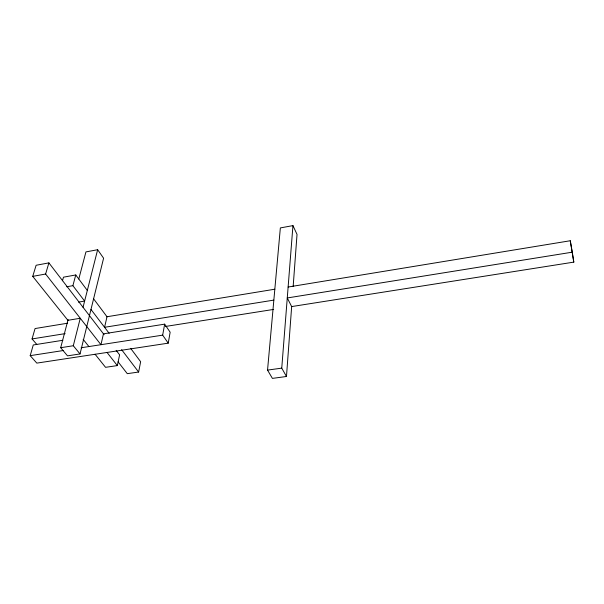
<?xml version="1.0" encoding="UTF-8"?>
<svg xmlns="http://www.w3.org/2000/svg" width="604" height="604" viewBox="0 0 604 604"><rect width="100%" height="100%" fill="white"/><g stroke="black" fill="none" stroke-linecap="round" stroke-linejoin="round"><path stroke-width="0.91" d="M293.166 286.402L297.025 234.405L292.948 225.609L280.347 227.919L267.542 370.101L272.404 378.391L286.477 376.488L291.664 306.575L287.262 297.953L572.275 252.185L573.8 262.121L291.362 306.621M286.477 376.488L281.751 368.138L292.948 225.609M62.854 340.279L33.265 344.967L30.2 355.65L36.821 363.117L168.237 343.163L170.154 332.215L164.658 324.152L103.458 333.846L100.959 344.695L45.617 274.02L48.894 262.883L36.119 265.262L32.729 276.368L67.905 320.309L80.264 318.27L73.303 345.745L80.022 353.944L67.512 355.854L60.687 347.708L68.116 319.531M168.237 343.163L162.672 335.144L164.658 324.152M118.074 361.834L127.285 373.665L138.633 372.034L140.641 361.705L130.653 348.349M95.092 354.269L105.549 367.323L117.327 365.594L119.615 354.858L116.164 350.365M80.022 353.944L103.594 258.202L97.644 249.716L85.934 251.913L78.792 278.995M83.042 307.3L97.644 249.716M78.512 302.128L84.62 301.079L72.895 285.669L75.757 274.963L63.48 277.176L62.491 280.739M36.791 344.408L32.057 338.935L35.062 328.546L67.588 323.216M32.729 276.368L45.617 274.02M66.704 286.764L72.895 285.669M106.621 316.806L274.828 289.21M288.123 287.028L570.267 240.747L572.275 252.185M32.057 338.935L65.126 333.627M273.846 300.105L104.567 327.293L107.006 316.745L93.597 298.814M165.526 326.454L273.65 309.414M60.687 347.708L73.303 345.745M30.2 355.65L63.548 350.486M81.147 347.761L162.672 335.144M267.542 370.101L281.751 368.138M83.156 339.357L88.924 346.56M107.036 352.457L117.327 365.594M48.894 262.883L104.092 334.669M90.978 309.437L109.135 333.287M121.615 349.678L138.633 372.034M75.757 274.963L87.323 290.433M573.8 262.121L570.267 240.747"/></g></svg>
